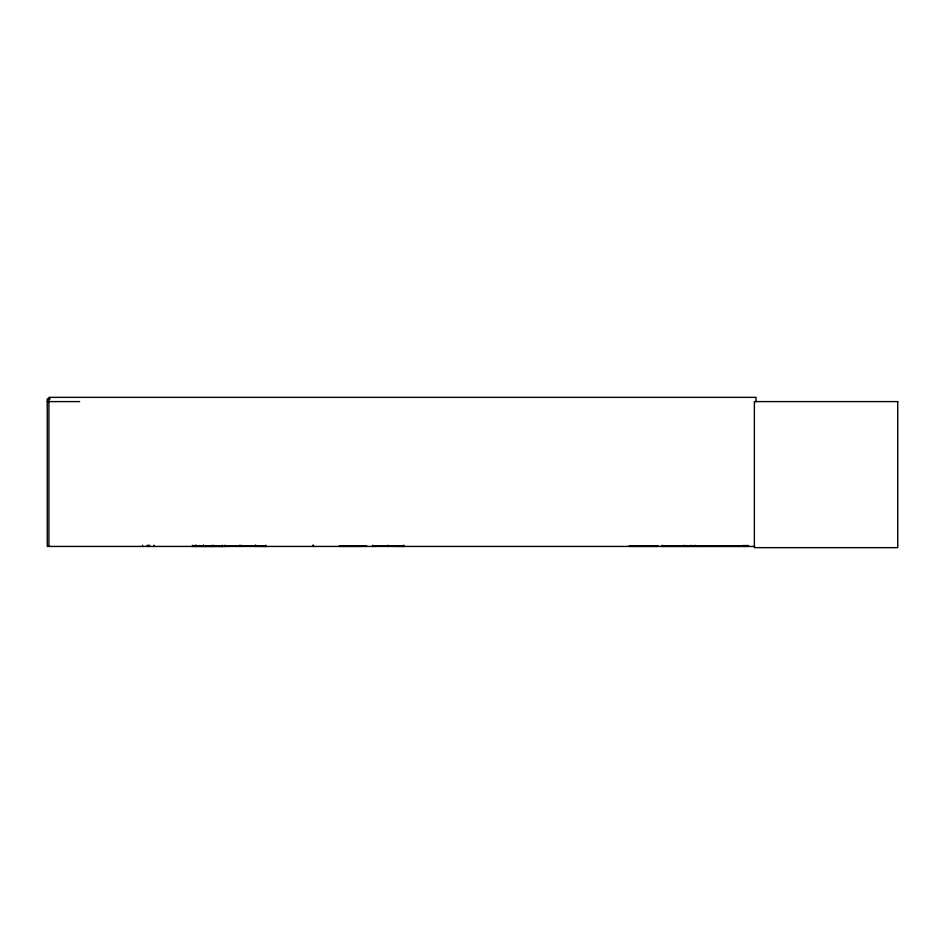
<?xml version="1.0" encoding="UTF-8"?>
<svg xmlns="http://www.w3.org/2000/svg" width="945" height="945" viewBox="0 0 945 945"><rect width="100%" height="100%" fill="white"/><g stroke="black" fill="none" stroke-linecap="round" stroke-linejoin="round"><path stroke-width="1.42" d="M745.723 546.399L745.759 545.478M745.735 545.478L745.877 546.434L745.9 545.478M686.401 546.434L686.401 545.478M661.961 546.245L660.945 546.434M690.665 545.903L690.216 546.34L690.606 545.478L690.889 546.375M743.857 546.399L744.223 545.478L744.495 546.375M748.617 546.375L748.334 545.478L747.967 546.399M203.529 546.293L222.772 546.293M748.286 545.903L666.296 545.844M372.484 546.293L388.076 546.139L371.834 546.387M224.697 546.293L239.593 546.139L224.024 546.387M192.449 546.293L203.092 546.293M50.203 398.861L47.25 398.861L47.25 546.434L754.559 546.434M47.25 401.601L79.663 401.601M339.326 545.867L366.707 545.844M629.193 545.867L658.063 545.844M662.161 546.139L684.074 546.139M702.749 546.08L742.357 546.08M191.658 546.387L223.575 546.434M313.421 546.293L314.472 546.434M339.349 546.364L366.672 546.364M404.543 546.434L388.324 546.245L403.893 546.293M629.216 546.364L658.039 546.364M662.161 546.387L748.735 546.328M265.817 546.293L241.199 546.139L266.218 546.434M756.035 401.767L756.035 397.349L48.916 397.349L48.916 546.434M742.357 546.434L742.357 545.797L702.749 545.797L702.749 546.434M742.333 545.797L742.333 546.434M702.785 545.797L702.785 546.434M684.074 545.218L684.074 546.434M662.161 545.218L662.161 546.434M403.68 545.218L403.68 546.434M388.182 545.218L388.182 546.434M372.696 545.218L372.696 546.434M313.256 545.218L313.256 546.434M313.114 545.218L313.114 546.434M265.675 545.218L265.675 546.434M255.871 545.218L255.871 546.434M255.469 545.218L255.469 546.434M241.081 545.218L241.081 546.434M239.699 545.218L239.699 546.434M224.922 545.218L224.922 546.434M222.512 545.218L222.512 546.434M213.865 545.218L213.865 546.434M211.869 545.218L211.869 546.434M203.659 545.218L203.659 546.434M203.364 545.218L203.364 546.434M195.958 545.218L195.958 546.434M195.816 545.218L195.816 546.434M192.721 545.218L192.721 546.434M154.141 545.218L154.141 546.434M149.593 545.218L149.593 546.434M147.207 545.218L147.207 546.434M142.577 545.218L142.577 546.434M691.586 545.478C690.346 546.647 692.85 546.553 691.586 545.478M694.717 545.478C693.429 546.635 696.004 546.576 694.717 545.478M695.709 545.478C694.492 546.694 696.843 546.458 695.709 545.478M743.242 545.478C741.955 546.635 744.53 546.576 743.242 545.478M747.353 545.478C746.066 546.635 748.641 546.576 747.353 545.478M897.75 401.601L754.37 401.601L754.37 547.651L897.75 547.651L897.75 401.601M148.436 546.434L148.436 545.218L148.365 546.434"/></g></svg>
